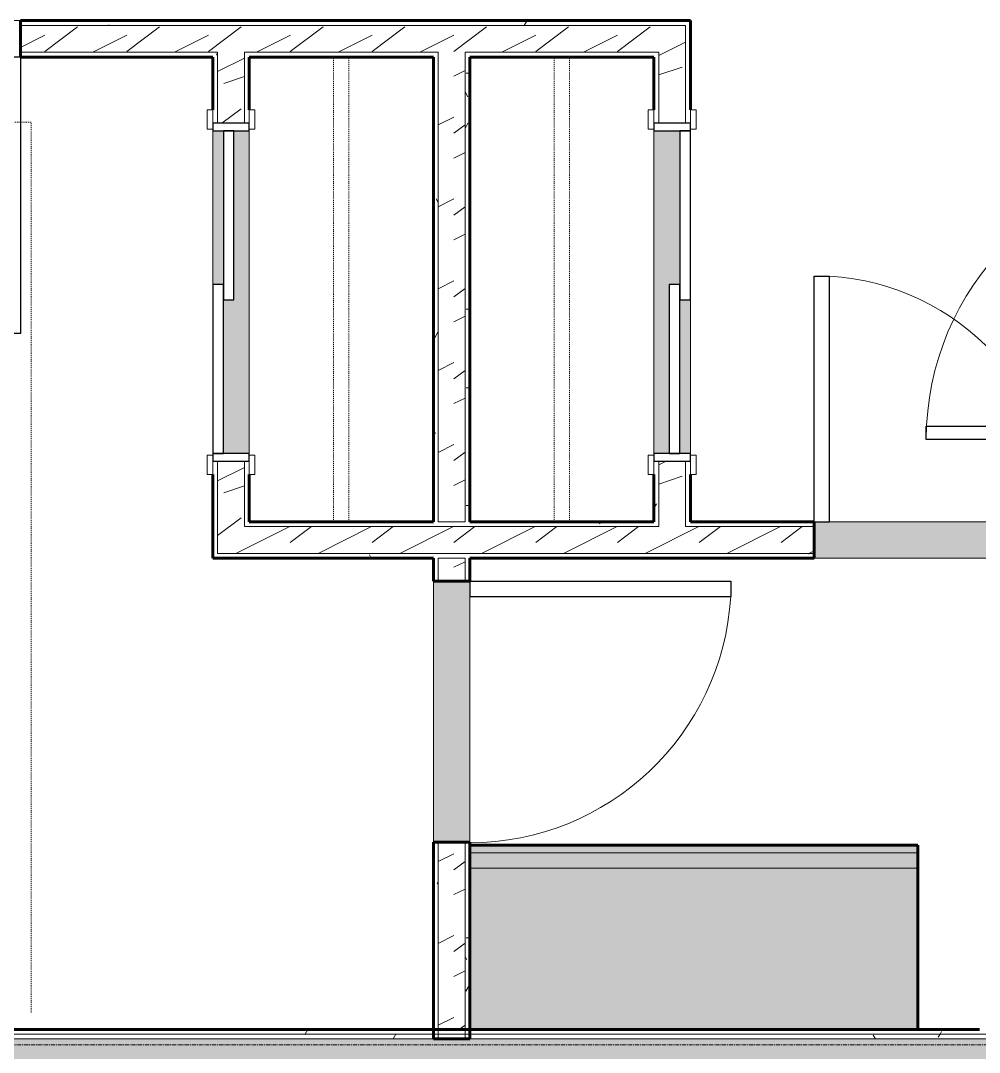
# Model space of a CAD drawing. Header units: inches. Extents: x -4061 to -1937, y 9836 to 11171.
# Drawn here: x -3673.8 to -3548.8, y 10838.2 to 10972.6 of the extents above; entities that cross this region are included whole.
import ezdxf

# ---------------------------------------------------------------- set-up
doc = ezdxf.new("R2010")
doc.units = ezdxf.units.IN
doc.header["$MEASUREMENT"] = 0
doc.linetypes.add('Dash', pattern=[0.25, 0.125, -0.125])
doc.linetypes.add('Grid Line 1_2_', pattern=[0.8749999999999999, 0.4999999999999999, -0.125, 0.125, -0.125])
for name, color, linetype, lineweight in [('0-1', 7, 'Continuous', 5), ('0-2', 250, 'Continuous', 9), ('A-DOOR-1', 250, 'Continuous', 9), ('A-DOOR-2', 50, 'Continuous', 30), ('A-DOOR-FRAM-1', 50, 'Continuous', 30), ('A-WALL', 113, 'Continuous', 18), ('A-WALL-1', 8, 'Continuous', 5), ('A-WALL-2', 10, 'Continuous', 60), ('A-WALL-3', 7, 'Continuous', 18), ('A-WALL-PATT-1', 250, 'Continuous', 9), ('A-WALL-PATT-2', 253, 'Continuous', 9), ('A-WALL-PATT-4', 111, 'Continuous', 9), ('I-FURN-1', 250, 'Continuous', 9), ('I-FURN-HDLN-1', 250, 'Dash', 9), ('I-WALL-2', 2, 'Continuous', 60), ('Q-CASE-1', 253, 'Continuous', 9), ('Q-CASE-2', 10, 'Continuous', 60), ('Q-CASE-3', 250, 'Continuous', 9), ('Q-CASE-HDLN-1', 250, 'Dash', 9), ('S-GRID-1', 1, 'Grid Line 1_2_', 9)]:
    doc.layers.add(name, color=color, linetype=linetype, lineweight=lineweight)
pattern_1 = [(0, (-88.066, -241.96), (20.48, 5.12), [0.845, -14.515, 0.845, -14.515, -81.92]), (0, (-88.066, -241.96), (20.48, 5.12), [-30.72, 0.845, -29.875, 0.845, -14.515, -35.84]), (0, (-88.066, -241.96), (20.48, 5.12), [-76.8, 0.845, -9.395, 0.845, -24.755]), (120, (-80.38600000000001, -239.4), (-14.67405006737632, 15.1762002695053), [0.8449999999999999, -14.515, 0.8449999999999999, -14.515, -81.91999999999999]), (120, (-80.38600000000001, -239.4), (-14.67405006737632, 15.1762002695053), [-30.72, 0.8449999999999999, -29.875, 0.8449999999999999, -14.515, -35.84]), (120, (-80.38600000000001, -239.4), (-14.67405006737632, 15.1762002695053), [-76.79999999999998, 0.8449999999999999, -9.394999999999998, 0.8449999999999999, -24.755]), (240, (-77.82600000000001, -229.16), (-5.805949932623669, -20.2962002695053), [0.845, -14.515, 0.845, -14.515, -81.92]), (240, (-77.82600000000001, -229.16), (-5.805949932623669, -20.2962002695053), [-30.72, 0.845, -29.875, 0.845, -14.515, -35.84]), (240, (-77.82600000000001, -229.16), (-5.805949932623669, -20.2962002695053), [-76.8, 0.845, -9.395, 0.845, -24.755])]
pattern_2 = [(216.87, (-83.801, -231.298), (31.98716190389133, 21.32545714244463), [5.331, -47.981]), (206.565, (-77.404, -234.497), (-10.66247606731217, -10.66200980650436), [11.921, -11.921]), (198.435, (-77.404, -239.828), (-21.3244936496746, -10.66258686177925), [6.743999999999999, -26.974])]

# ---------------------------------------------------------------- blocks, each defined once
blk = doc.blocks.new('Single-Flush - 32_ x 84_-1372863-ENLARGED RCP - 2ND FLOOR PLAN - WEST')
at = {"layer": 'A-DOOR-1'}
blk.add_arc((16.00000000000093, -2.37499999999944), 32.06659275674492, 179.9999999999998, 266.4241294797687, dxfattribs=at)
at = {"layer": 'A-DOOR-2'}
for p, q in [((14, -2.374999999999781), (14, -34.37916177666408)), ((16.00000000000093, -2.374999999999781), (14, -2.374999999999781)), ((16.00000000000093, -2.374999999999781), (16.00000000000093, -34.37916177666408)), ((16.00000000000093, -34.37916177666408), (14, -34.37916177666408))]:
    blk.add_line(p, q, dxfattribs=at)
blk = doc.blocks.new('Single-Flush - 36_ x 84_-1372824-ENLARGED RCP - 2ND FLOOR PLAN - WEST')
at = {"layer": 'A-DOOR-1'}
blk.add_arc((18.00000000000094, -2.374999999999582), 36.06659275674493, 179.9999999999998, 266.8211477580812, dxfattribs=at)
at = {"layer": 'A-DOOR-2'}
for p, q in [((16, -2.374999999999781), (16, -38.38609708243906)), ((18.00000000000094, -2.374999999999781), (16, -2.374999999999781)), ((18.00000000000094, -2.374999999999781), (18.00000000000094, -38.38609708243906)), ((18.00000000000094, -38.38609708243906), (16, -38.38609708243906))]:
    blk.add_line(p, q, dxfattribs=at)
blk = doc.blocks.new('Single-Flush - 34_ x 84_-1372834-ENLARGED RCP - 2ND FLOOR PLAN - WEST')
at = {"layer": 'A-DOOR-1'}
blk.add_arc((17.00000000000093, -2.374999999999438), 34.06659275674492, 179.9999999999998, 266.6343130016129, dxfattribs=at)
at = {"layer": 'A-DOOR-2'}
for p, q in [((14.99999999999999, -2.374999999999781), (14.99999999999999, -36.38283353955178)), ((17.00000000000093, -2.374999999999781), (14.99999999999999, -2.374999999999781)), ((17.00000000000093, -2.374999999999781), (17.00000000000093, -36.38283353955178)), ((17.00000000000093, -36.38283353955178), (14.99999999999999, -36.38283353955178))]:
    blk.add_line(p, q, dxfattribs=at)
blk = doc.blocks.new('Door-Passage-Single-Flush - 36_ x 80_-1699788-ENLARGED RCP - 2ND FLOOR PLAN - WEST')
at = {"layer": 'A-DOOR-1'}
blk.add_arc((17.9999999999999, -1.624999999999838), 36.00000000000004, 180.0000000000004, 270, dxfattribs=at)
at = {"layer": 'A-DOOR-2'}
for p, q in [((16.2499999999999, -1.624999999999838), (17.9999999999999, -1.624999999999843)), ((16.24999999999984, -37.62499999999984), (16.2499999999999, -1.624999999999838)), ((17.9999999999999, -1.624999999999843), (17.99999999999984, -37.62499999999984)), ((17.99999999999984, -37.62499999999984), (16.24999999999984, -37.62499999999984))]:
    blk.add_line(p, q, dxfattribs=at)
at = {"layer": 'A-DOOR-FRAM-1'}
for p, q in [((-20.0000000000001, 4.125000000000134), (-18.00000000000011, 4.125000000000134)), ((-20.0000000000001, -1.624999999999865), (-20.0000000000001, 4.125000000000134)), ((-18.00000000000011, 4.125000000000134), (-18.00000000000011, 2.187500000000084)), ((17.99999999999989, 4.125000000000134), (19.99999999999988, 4.125000000000134)), ((17.99999999999989, 2.187500000000084), (17.99999999999989, 4.125000000000134)), ((19.99999999999988, 4.125000000000134), (19.99999999999988, -1.624999999999865)), ((-18.00000000000011, 2.187500000000084), (-17.37500000000003, 2.187500000000084)), ((-17.37500000000003, 2.187500000000084), (-17.37500000000003, 0.3125000000000741)), ((17.37499999999983, 2.187500000000084), (17.99999999999989, 2.187500000000084)), ((17.37499999999983, 0.3125000000000741), (17.37499999999983, 2.187500000000084)), ((-18.00000000000011, 0.3125000000000741), (-18.00000000000011, -1.624999999999865)), ((-17.37500000000003, 0.3125000000000741), (-18.00000000000011, 0.3125000000000741)), ((17.99999999999989, 0.3125000000000741), (17.37499999999983, 0.3125000000000741)), ((17.99999999999989, -1.624999999999865), (17.99999999999989, 0.3125000000000741)), ((-18.00000000000011, -1.624999999999865), (-20.0000000000001, -1.624999999999865)), ((19.99999999999988, -1.624999999999865), (17.99999999999989, -1.624999999999865))]:
    blk.add_line(p, q, dxfattribs=at)
blk = doc.blocks.new('OD_CW_Closet - OD_CW_Closet-1901942-ENLARGED RCP - 2ND FLOOR PLAN - WEST')
at = {"layer": 'Q-CASE-HDLN-1'}
for p, q in [((0.7377049180327883, -11.0000000000006), (61.26270491824275, -11.0000000000006)), ((0.7377049180327883, -13.0000000000006), (61.26270491824275, -13.0000000000006)), ((51.63770491618628, -24.00000000000042), (9.637704916186285, -24.00000000000042))]:
    blk.add_line(p, q, dxfattribs=at)
blk = doc.blocks.new('Bed-Standard - King 78_ x 80_-1242963-ENLARGED RCP - 2ND FLOOR PLAN - WEST')
at = {"layer": 'I-FURN-1'}
for p, q in [((49.68852459016404, 38.20491803278722), (-28.31147540983594, 38.20491803278722)), ((-28.31147540983594, 38.20491803278722), (-28.31147540983594, -41.79508196721271)), ((49.68852459016404, -41.79508196721271), (49.68852459016404, 38.20491803278722)), ((-25.31147540983479, 36.20491803278763), (-25.31147540983479, 24.20491803278797)), ((-25.31147540983479, 36.20491803278763), (46.6885245901642, 36.20491803278763)), ((46.6885245901642, 36.20491803278763), (46.6885245901642, 24.20491803278797)), ((49.68852459016473, 24.20491803278797), (-28.31147540983507, 17.62529919027933)), ((-25.31147540983479, 24.20491803278797), (46.6885245901642, 24.20491803278797)), ((-28.31147540983594, -41.79508196721271), (49.68852459016404, -41.79508196721271))]:
    blk.add_line(p, q, dxfattribs=at)
at = {"layer": 'I-FURN-HDLN-1'}
for p, q in [((-64.31147540983584, 38.2049180327874), (-64.31147540983584, -77.79508196721247)), ((73.68852459016391, -77.79508196721248), (73.68852459016391, 38.20491803278709)), ((-64.31147540983584, -77.79508196721248), (73.68852459016391, -77.79508196721248))]:
    blk.add_line(p, q, dxfattribs=at)
blk = doc.blocks.new('FOLDING_SLIDING CLOSET - 42_ x 80_-1372832-ENLARGED RCP - 2ND FLOOR PLAN - WEST')
at = {"layer": 'A-DOOR-1'}
for p, q in [((-21.25000000000012, 3.000000000000026), (-23.75000000000012, 3.000000000000026)), ((-23.75000000000012, 3.000000000000026), (-23.75000000000012, 2.250000000000026)), ((-21.25000000000012, 2.250000000000026), (-21.25000000000012, 3.000000000000026)), ((23.74999999999987, 3.000000000000026), (21.24999999999988, 3.000000000000026)), ((21.24999999999988, 3.000000000000026), (21.24999999999988, 2.250000000000026)), ((23.74999999999987, 2.250000000000026), (23.74999999999987, 3.000000000000026)), ((-23.75000000000012, 2.250000000000026), (-21.25000000000012, 2.250000000000026)), ((21.24999999999988, 2.250000000000026), (23.74999999999987, 2.250000000000026)), ((-21.25000000000009, -2.500000000038504), (-23.75000000000009, -2.500000000038504)), ((-23.75000000000009, -2.500000000038504), (-23.75000000000009, -3.250000000038224)), ((-21.25000000000009, -3.250000000038224), (-21.25000000000009, -2.500000000038504)), ((23.74999999999989, -2.500000000038504), (21.2499999999999, -2.500000000038504)), ((21.2499999999999, -2.500000000038504), (21.2499999999999, -3.250000000038224)), ((23.74999999999989, -3.250000000038224), (23.74999999999989, -2.500000000038504)), ((-23.75000000000009, -3.250000000038224), (-21.25000000000009, -3.250000000038224)), ((21.2499999999999, -3.250000000038224), (23.74999999999989, -3.250000000038224))]:
    blk.add_line(p, q, dxfattribs=at)
at = {"layer": 'A-DOOR-2'}
for p, q in [((0.9999999999999057, 2.250000000000026), (-21.00000000000011, 2.250000000000026)), ((-21.00000000000011, 2.250000000000026), (-21.00000000000011, 0.8750000000000295)), ((0.9999999999999057, 0.8750000000000295), (0.9999999999999057, 2.250000000000026)), ((-21.00000000000011, 0.8750000000000295), (0.9999999999999057, 0.8750000000000295)), ((20.99999999999988, 0.8750000000000295), (-1.000000000000095, 0.8750000000000295)), ((-1.000000000000095, 0.8750000000000295), (-1.000000000000095, -0.5000000000000034)), ((20.99999999999988, -0.5000000000000034), (20.99999999999988, 0.8750000000000295)), ((-1.000000000000095, -0.5000000000000034), (20.99999999999988, -0.5000000000000034))]:
    blk.add_line(p, q, dxfattribs=at)
at = {"layer": 'A-DOOR-FRAM-1'}
for p, q in [((-21.0000000000001, 2.250000000000026), (-22.0000000000001, 2.250000000000026)), ((-22.0000000000001, 2.250000000000026), (-22.0000000000001, -2.500000000038503)), ((-21.0000000000001, -2.500000000038503), (-21.0000000000001, 2.250000000000026)), ((20.99999999999988, 2.249999999999949), (20.99999999999988, -2.500000000000038)), ((21.9999999999999, 2.249999999999949), (20.99999999999988, 2.249999999999949)), ((21.9999999999999, -2.500000000000038), (21.9999999999999, 2.249999999999949)), ((-22.0000000000001, -2.500000000038503), (-21.0000000000001, -2.500000000038503)), ((20.99999999999988, -2.500000000000038), (21.9999999999999, -2.500000000000038))]:
    blk.add_line(p, q, dxfattribs=at)
blk = doc.blocks.new('OD_CW_Closet - OD_CW_Closet-1902250-ENLARGED RCP - 2ND FLOOR PLAN - WEST')
at = {"layer": 'Q-CASE-HDLN-1'}
for p, q in [((51.63770491618728, 23.99999999999991), (9.637704916187, 23.99999999999991)), ((0.7377049180327883, 13.00000000000009), (61.26270491824275, 13.00000000000009)), ((0.7377049180327883, 11.00000000000009), (61.26270491824275, 11.00000000000009))]:
    blk.add_line(p, q, dxfattribs=at)
blk = doc.blocks.new('OD_CW_Base Cabinet - OD_CW_Base Cabinet-1913600-ENLARGED RCP - 2ND FLOOR PLAN - WEST')
at = {"layer": 'Q-CASE-1'}
for points in [[(0.7377049180220182, -1.161026830232004e-11), (0.7377049180227003, -1.000000000011383), (59.13770491871991, -0.999999999973866), (59.13770491871923, 2.590638814581324e-11), (5.693334152596491, -8.199663170671563e-12)], [(0.7377049180227003, -1.000000000011383), (0.737704918023894, -3.000000000009904), (59.13770491872111, -2.999999999972388), (59.13770491871991, -0.999999999973866), (5.693334152597173, -1.000000000007972)], [(59.13770491872111, -2.999999999972715), (0.737704918023894, -3.000000000010231), (0.7377049180371954, -24.00000000004911), (59.13770491873441, -24.00000000001159), (59.1377049187223, -4.980928871261198)]]:
    blk.add_hatch(color=256, dxfattribs=at).paths.add_polyline_path(points, flags=0)
at = {"layer": 'Q-CASE-2'}
for p, q in [((0.7377049180327883, -24.00000000000016), (0.7377049180327883, -1.225686219186169e-13)), ((0.7377049180327883, -1.212363542890667e-13), (59.13770491871637, -1.212363542890667e-13)), ((59.13770491871637, -1.212363542890667e-13), (59.13770491871637, -24.00000000000016)), ((59.13770491871637, -24.00000000000016), (0.7377049180327829, -24.00000000000016))]:
    blk.add_line(p, q, dxfattribs=at)
at = {"layer": 'Q-CASE-3'}
for p, q in [((0.7377049180333145, -1.56172163733484e-13), (0.7377049180333131, -1.000000000000157)), ((59.13770491871635, -2.386573410681715e-13), (0.7377049180333158, -1.56172163733484e-13)), ((59.13770491871635, -1.000000000000239), (0.7377049180333158, -1.000000000000157)), ((0.7377049180327816, -1.000000000000157), (0.7377049180327788, -2.999999999998606)), ((59.13770491871635, -1.000000000000239), (0.7377049180327829, -1.000000000000157)), ((59.13770491871635, -1.000000000000239), (59.13770491871635, -2.386979502944166e-13)), ((59.13770491871635, -2.999999999998689), (59.13770491871635, -1.000000000000239)), ((0.7377049180327786, -2.999999999998592), (0.7377049180327488, -24.00000000000016)), ((59.13770491871635, -2.999999999998675), (0.7377049180327829, -2.999999999998592)), ((59.13770491871632, -24.00000000000024), (59.13770491871635, -2.999999999998675)), ((59.13770491871632, -24.00000000000024), (0.737704918032751, -24.00000000000016))]:
    blk.add_line(p, q, dxfattribs=at)
blk = doc.blocks.new('CTR - 1st Phase - Unit Layouts_rvt-1-ENLARGED RCP - 2ND FLOOR PLAN - WEST')
at = {"layer": 'A-WALL-1'}
h = blk.add_hatch(color=256, dxfattribs=at)
h.paths.add_polyline_path([(-3644.623736632655, 10916.21439609725), (-3643.998736632656, 10916.21439609725), (-3643.99873663263, 10958.21439609725), (-3645.99873663263, 10958.21439609725), (-3645.99873663263, 10936.21439609725), (-3647.37373663264, 10936.21439609725), (-3647.37373663264, 10916.21439609725), (-3644.702850556704, 10916.21439609725)], flags=0)
h.paths.add_polyline_path([(-3648.74873663265, 10938.21439609725), (-3647.37373663264, 10938.21439609725), (-3647.37373663264, 10958.21439609725), (-3648.74873663265, 10958.21439609725)], flags=0)
h = blk.add_hatch(color=256, dxfattribs=at)
h.paths.add_polyline_path([(-3589.248736644903, 10916.21439609727), (-3589.248736644903, 10938.21439609727), (-3587.873736644893, 10938.21439609727), (-3587.873736644893, 10958.21439609727), (-3591.24873664492, 10958.21439609727), (-3591.248736644914, 10916.21439609727), (-3590.62373664489, 10916.21439609727)], flags=0)
h.paths.add_polyline_path([(-3586.498736644893, 10916.21439609727), (-3586.498736644892, 10936.21439609727), (-3587.873736644893, 10936.21439609727), (-3587.873736644893, 10916.21439609727), (-3586.680698670214, 10916.21439609727)], flags=0)
for points in [[(-3541.632665251503, 10902.56439609717), (-3538.373736679997, 10902.56439609717), (-3538.373736679997, 10907.31439609718), (-3570.373736679997, 10907.31439609718), (-3570.373736679997, 10902.56439609717), (-3567.382665257687, 10902.56439609717)], [(-3619.373736638732, 10865.5643960979), (-3615.248736638732, 10865.5643960979), (-3615.248736638732, 10899.5643960979), (-3619.998736638745, 10899.5643960979), (-3619.998736638745, 10865.5643960979)]]:
    blk.add_hatch(color=256, dxfattribs=at).paths.add_polyline_path(points, flags=0)
at = {"layer": 'A-WALL-PATT-1'}
h = blk.add_hatch(dxfattribs=at)
h.set_pattern_fill('FP_1', color=256, style=0, pattern_type=2)
h.set_pattern_definition(pattern_1)
h.paths.add_polyline_path([(-3840.768068491327, 10971.96439609721), (-3709.798736639028, 10971.96439609721), (-3709.798736639028, 10972.58939609723), (-3852.473736679615, 10972.58939609721), (-3852.473736679615, 10971.96439609721), (-3850.473736674409, 10971.96439609721)], flags=0)
h.paths.add_polyline_path([(-3629.675697048569, 10971.96439609727), (-3587.123736644913, 10971.96439609727), (-3587.123736644913, 10972.58939609727), (-3673.79873663903, 10972.58939609723), (-3673.79873663903, 10971.96439609727), (-3644.623736632625, 10971.96439609727)], flags=0)
h = blk.add_hatch(dxfattribs=at)
h.set_pattern_fill('FP_1', color=256, style=0, pattern_type=2)
h.set_pattern_definition(pattern_1)
h.paths.add_polyline_path([(-3819.573736679846, 10967.83939609714), (-3709.798736639028, 10967.83939609721), (-3709.798736639028, 10968.46439609714), (-3852.473736679615, 10968.46439609714), (-3852.473736679615, 10967.83939609714), (-3824.323736679847, 10967.83939609714)], flags=0)
h.paths.add_polyline_path([(-3673.79873663903, 10967.83939609721), (-3648.123736632625, 10967.83939609726), (-3648.123736632625, 10968.46439609724), (-3673.79873663903, 10968.46439609721)], flags=0)
h.paths.add_polyline_path([(-3627.623663680472, 10967.83939609726), (-3619.37373663877, 10967.83939609726), (-3619.37373663877, 10968.46439609724), (-3644.623736632625, 10968.46439609724), (-3644.623736632625, 10967.83939609726), (-3643.998736632639, 10967.83939609726)], flags=0)
h.paths.add_polyline_path([(-3595.504184559199, 10967.83939609726), (-3591.24873664492, 10967.83939609726), (-3591.24873664492, 10968.46439609724), (-3615.873736638748, 10968.46439609724), (-3615.873736638748, 10967.83939609726), (-3615.248736638747, 10967.83939609726)], flags=0)
h = blk.add_hatch(dxfattribs=at)
h.set_pattern_fill('FP_1', color=256, style=0, pattern_type=2)
h.set_pattern_definition(pattern_1)
h.paths.add_polyline_path([(-3590.62373664489, 10907.31439609715), (-3590.62373664489, 10915.21439609727), (-3591.248736644914, 10915.21439609727), (-3591.248736644914, 10907.31439609715)], flags=0)
h.paths.add_polyline_path([(-3590.623736644919, 10959.21439609728), (-3590.623736644919, 10968.46439609724), (-3591.24873664492, 10968.46439609724), (-3591.24873664492, 10959.21439609728)], flags=0)
h = blk.add_hatch(dxfattribs=at)
h.set_pattern_fill('FP_1', color=256, style=0, pattern_type=2)
h.set_pattern_definition(pattern_1)
h.paths.add_polyline_path([(-3619.998736638733, 10841.18939611066), (-3619.373736638732, 10841.18939611066), (-3619.373736638732, 10865.5643960979), (-3619.998736638745, 10865.5643960979), (-3619.998736638733, 10843.37689610154)], flags=0)
h.paths.add_polyline_path([(-3619.373736638747, 10899.5643960979), (-3619.373736638747, 10902.56439609715), (-3619.998736638745, 10902.56439609715), (-3619.998736638745, 10899.5643960979)], flags=0)
h.paths.add_polyline_path([(-3619.99873663877, 10907.31439609715), (-3619.373736638771, 10907.31439609715), (-3619.37373663877, 10967.83939609726), (-3619.998736638747, 10967.83939609726), (-3619.998736638747, 10923.54348884666)], flags=0)
h = blk.add_hatch(dxfattribs=at)
h.set_pattern_fill('FP_1', color=256, style=0, pattern_type=2)
h.set_pattern_definition(pattern_1)
h.paths.add_polyline_path([(-3615.873736638723, 10841.18939611066), (-3615.248736638732, 10841.18939611066), (-3615.248736638732, 10865.5643960979), (-3615.873736638723, 10865.5643960979), (-3615.873736638723, 10843.37689610154)], flags=0)
h.paths.add_polyline_path([(-3615.248736638732, 10899.5643960979), (-3615.248736638732, 10902.56439609715), (-3615.873736638746, 10902.55569136176), (-3615.873736638746, 10899.5643960979)], flags=0)
h.paths.add_polyline_path([(-3615.248736638748, 10907.31439609715), (-3615.248736638747, 10967.83939609726), (-3615.873736638748, 10967.83939609726), (-3615.873736638748, 10907.31439609715)], flags=0)
h = blk.add_hatch(dxfattribs=at)
h.set_pattern_fill('FP_1', color=256, style=0, pattern_type=2)
h.set_pattern_definition(pattern_1)
h.paths.add_polyline_path([(-3615.248736638748, 10906.68939609716), (-3590.62373664489, 10906.68939609716), (-3590.62373664489, 10907.31439609715), (-3643.998736632656, 10907.31439609715), (-3643.998736632656, 10906.68939609716), (-3615.873736638748, 10906.68939609716)], flags=0)
h.paths.add_polyline_path([(-3586.498736644893, 10906.68939609716), (-3570.373736679997, 10906.68939609716), (-3570.373736679997, 10907.31439609718), (-3587.123736644874, 10907.31439609716), (-3587.123736644873, 10906.68939609716)], flags=0)
h.paths.add_polyline_path([(-3495.368728776722, 10906.68939609719), (-3483.973736679709, 10906.71287468474), (-3483.973736679709, 10907.3143960972), (-3516.623736679986, 10907.3143960972), (-3516.623736679986, 10906.68939609719), (-3500.173736679873, 10906.68939609719)], flags=0)
h.paths.add_polyline_path([(-3534.188213576167, 10906.68939609719), (-3520.123736679986, 10906.68939609719), (-3520.123736679986, 10907.3143960972), (-3538.373736679997, 10907.31439609718), (-3538.373736679997, 10906.6893960972)], flags=0)
h = blk.add_hatch(dxfattribs=at)
h.set_pattern_fill('FP_1', color=256, style=0, pattern_type=2)
h.set_pattern_definition(pattern_1)
h.paths.add_polyline_path([(-3644.623736632655, 10902.56439609715), (-3570.373736679997, 10902.56439609717), (-3570.373736679997, 10903.18939609714), (-3648.123736632656, 10903.18939609714), (-3648.123736632656, 10902.56439609715), (-3648.091252225173, 10902.56439609715)], flags=0)
h.paths.add_polyline_path([(-3538.373736679997, 10902.56439609717), (-3483.973736679709, 10902.57843473153), (-3483.973736679709, 10903.18939609718), (-3538.373736679997, 10903.18939609718)], flags=0)
at = {"layer": 'A-WALL-PATT-2'}
h = blk.add_hatch(dxfattribs=at)
h.set_pattern_fill('FP_2', color=256, style=0, pattern_type=2)
h.set_pattern_definition(pattern_2)
h.paths.add_polyline_path([(-3718.136126525263, 10968.46439609714), (-3709.798736639028, 10968.46439609714), (-3709.798736639028, 10971.96439609714), (-3852.473736679615, 10971.96439609714), (-3852.473736679615, 10968.46439609714), (-3779.452097508295, 10968.46439609714)], flags=0)
h.paths.add_polyline_path([(-3673.79873663903, 10968.46439609721), (-3590.623736644919, 10968.48067213894), (-3590.623736644919, 10971.96439609727), (-3673.79873663903, 10971.96439609721)], flags=0)
h = blk.add_hatch(dxfattribs=at)
h.set_pattern_fill('FP_2', color=256, style=0, pattern_type=2)
h.set_pattern_definition(pattern_2)
h.paths.add_polyline_path([(-3590.62373664489, 10906.68939609716), (-3587.123736644873, 10906.68939609716), (-3587.123736644889, 10915.21439609727), (-3590.62373664489, 10915.21439609727), (-3590.62373664489, 10907.31439609715)], flags=0)
h.paths.add_polyline_path([(-3587.123736644913, 10959.21439609728), (-3587.123736644913, 10971.96439609727), (-3590.623736644919, 10971.96439609727), (-3590.623736644919, 10959.21439609728)], flags=0)
h = blk.add_hatch(dxfattribs=at)
h.set_pattern_fill('FP_2', color=256, style=0, pattern_type=2)
h.set_pattern_definition(pattern_2)
h.paths.add_polyline_path([(-3648.123736632656, 10903.18939609714), (-3644.623736632655, 10903.20298305366), (-3644.623736632655, 10915.21439609725), (-3648.123736632656, 10915.21439609725), (-3648.123736632656, 10903.2790700102)], flags=0)
h.paths.add_polyline_path([(-3648.123736632626, 10959.21439609725), (-3644.623736632625, 10959.21439609725), (-3644.623736632625, 10968.46439609724), (-3648.123736632625, 10968.46439609724), (-3648.123736632625, 10967.83939609726)], flags=0)
h = blk.add_hatch(dxfattribs=at)
h.set_pattern_fill('FP_2', color=256, style=0, pattern_type=2)
h.set_pattern_definition(pattern_2)
h.paths.add_polyline_path([(-3619.373736638732, 10841.18939611066), (-3615.873736638723, 10841.18939611066), (-3615.873736638723, 10865.5643960979), (-3619.373736638732, 10865.5643960979), (-3619.373736638732, 10843.37689610154)], flags=0)
h.paths.add_polyline_path([(-3619.373736638747, 10899.5643960979), (-3615.873736638746, 10899.5643960979), (-3615.873736638749, 10902.56439609715), (-3619.373736638747, 10902.56439609715), (-3619.373736638747, 10902.50694484361)], flags=0)
h.paths.add_polyline_path([(-3615.873736638748, 10907.31439609715), (-3615.873736638748, 10968.46439609724), (-3619.37373663877, 10968.46439609724), (-3619.373736638771, 10907.31439609715)], flags=0)
h = blk.add_hatch(dxfattribs=at)
h.set_pattern_fill('FP_2', color=256, style=0, pattern_type=2)
h.set_pattern_definition(pattern_2)
h.paths.add_polyline_path([(-3570.373736679997, 10903.18939609714), (-3570.373736679997, 10906.68939609716), (-3644.623736632655, 10906.67353315297), (-3644.623736632655, 10903.18939609714), (-3595.462704347788, 10903.18939609714)], flags=0)
h.paths.add_polyline_path([(-3500.173736679873, 10903.18939609718), (-3482.723736679708, 10903.18939609718), (-3482.723736679708, 10906.68939609719), (-3538.373736679997, 10906.6893960972), (-3538.373736679997, 10903.18939609718), (-3512.414447071507, 10903.18939609718)], flags=0)
at = {"layer": 'A-WALL-2'}
for p, q in [((-3673.798736639023, 10967.83939609721), (-3673.798736639026, 10972.58939609721)), ((-3673.798736639026, 10972.58939609721), (-3591.248736644916, 10972.58939609726)), ((-3591.248736644916, 10972.58939609726), (-3587.123736644916, 10972.58939609726)), ((-3587.123736644916, 10972.58939609726), (-3586.498736644916, 10972.58939609726)), ((-3586.498736644916, 10972.58939609726), (-3586.49873664491, 10960.96439609726)), ((-3648.748736632621, 10967.83939609723), (-3673.798736639023, 10967.83939609721)), ((-3648.748736632624, 10960.96439609724), (-3648.748736632621, 10967.83939609723)), ((-3619.998736638765, 10967.83939609724), (-3643.998736632621, 10967.83939609723)), ((-3643.998736632621, 10967.83939609723), (-3643.998736632625, 10960.96439609724)), ((-3619.998736638743, 10907.31439609714), (-3619.998736638765, 10967.83939609724)), ((-3591.248736644913, 10967.83939609725), (-3615.248736638766, 10967.83939609724)), ((-3615.248736638766, 10967.83939609724), (-3615.248736638743, 10907.31439609714)), ((-3591.24873664491, 10960.96439609726), (-3591.248736644913, 10967.83939609726)), ((-3648.748736632651, 10902.56439609712), (-3648.748736632647, 10913.46439609724)), ((-3643.998736632647, 10913.46439609724), (-3643.99873663265, 10907.31439609712)), ((-3591.248736644885, 10907.31439609715), (-3591.248736644887, 10913.46439609726)), ((-3586.498736644887, 10913.46439609726), (-3586.498736644885, 10907.31439609715)), ((-3643.99873663265, 10907.31439609712), (-3619.998736638743, 10907.31439609714)), ((-3615.248736638743, 10907.31439609714), (-3591.248736644885, 10907.31439609715)), ((-3586.498736644885, 10907.31439609715), (-3570.373736679994, 10907.31439609716)), ((-3570.373736679994, 10907.31439609716), (-3570.373736679992, 10902.56439609716)), ((-3648.123736632652, 10902.56439609712), (-3648.748736632651, 10902.56439609712)), ((-3643.998736632652, 10902.56439609712), (-3648.123736632652, 10902.56439609712)), ((-3619.998736638742, 10902.56439609713), (-3643.998736632652, 10902.56439609712)), ((-3619.99873663874, 10899.56439609789), (-3619.998736638742, 10902.56439609713)), ((-3570.373736679992, 10902.56439609716), (-3615.248736638742, 10902.56439609714)), ((-3615.248736638742, 10902.56439609714), (-3615.24873663874, 10899.56439609789)), ((-3615.24873663874, 10899.56439609789), (-3619.99873663874, 10899.56439609789)), ((-3619.998736638719, 10839.9393960972), (-3619.998736638728, 10865.56439609789)), ((-3619.998736638728, 10865.56439609789), (-3615.248736638728, 10865.56439609789)), ((-3615.248736638728, 10865.56439609789), (-3615.248736638728, 10865.18939611068)), ((-3615.248736638719, 10841.18939611068), (-3615.248736638719, 10839.9393960972)), ((-3615.248736638719, 10839.9393960972), (-3619.998736638719, 10839.9393960972))]:
    blk.add_line(p, q, dxfattribs=at)
at = {"layer": 'A-WALL-3'}
for p, q in [((-3673.798736639026, 10972.58939609721), (-3709.798736639026, 10972.58939609719)), ((-3673.798736639025, 10971.96439609721), (-3591.248736644915, 10971.96439609725)), ((-3590.623736644915, 10971.96439609725), (-3591.248736644915, 10971.96439609725)), ((-3587.123736644915, 10971.96439609726), (-3590.623736644915, 10971.96439609725)), ((-3587.123736644909, 10959.21439609726), (-3587.123736644916, 10971.96439609726)), ((-3673.798736639023, 10968.46439609721), (-3648.12373663262, 10968.46439609723)), ((-3648.123736632621, 10967.83939609723), (-3648.12373663262, 10968.46439609723)), ((-3644.62373663262, 10968.46439609723), (-3619.373736638766, 10968.46439609724)), ((-3644.623736632621, 10967.83939609723), (-3644.623736632621, 10968.46439609723)), ((-3619.373736638766, 10967.83939609724), (-3619.373736638766, 10968.46439609724)), ((-3615.873736638766, 10968.46439609724), (-3591.248736644914, 10968.46439609726)), ((-3615.873736638766, 10968.46439609724), (-3615.873736638765, 10967.83939609724)), ((-3590.623736644914, 10968.46439609726), (-3591.248736644914, 10968.46439609726)), ((-3590.623736644909, 10959.21439609726), (-3590.623736644914, 10968.46439609726)), ((-3709.798736639023, 10967.83939609719), (-3673.798736639023, 10967.83939609721)), ((-3648.123736632625, 10959.21439609724), (-3648.12373663262, 10967.83939609722)), ((-3644.623736632625, 10959.21439609724), (-3644.623736632621, 10967.83939609723)), ((-3619.373736638766, 10967.83939609724), (-3619.373736638743, 10907.31439609714)), ((-3615.873736638765, 10967.83939609724), (-3615.873736638744, 10907.31439609714)), ((-3648.748736632625, 10958.21439609724), (-3648.748736632635, 10938.21439609724)), ((-3643.998736632645, 10916.21439609724), (-3643.998736632626, 10958.21439609724)), ((-3591.248736644908, 10958.21439609726), (-3591.248736644889, 10916.21439609726)), ((-3586.498736644889, 10916.21439609726), (-3586.498736644898, 10936.21439609726)), ((-3648.123736632652, 10903.18939609712), (-3648.123736632645, 10915.21439609724)), ((-3644.62373663265, 10906.68939609712), (-3644.623736632646, 10915.21439609724)), ((-3590.623736644885, 10907.31439609715), (-3590.623736644888, 10915.21439609726)), ((-3587.123736644885, 10907.31439609715), (-3587.123736644889, 10915.21439609726)), ((-3644.62373663265, 10906.68939609712), (-3643.99873663265, 10906.68939609712)), ((-3590.623736644885, 10906.68939609715), (-3643.99873663265, 10906.68939609712)), ((-3619.373736638743, 10907.31439609714), (-3615.873736638744, 10907.31439609714)), ((-3615.873736638744, 10907.31439609714), (-3619.373736638743, 10907.31439609714)), ((-3590.623736644884, 10907.31439609715), (-3590.623736644884, 10906.68939609715)), ((-3587.123736644885, 10907.31439609715), (-3587.123736644885, 10906.68939609715)), ((-3570.373736679994, 10906.68939609716), (-3587.123736644885, 10906.68939609715)), ((-3538.373736679995, 10907.31439609717), (-3570.373736679995, 10907.31439609716)), ((-3648.123736632652, 10903.18939609712), (-3644.623736632651, 10903.18939609712)), ((-3644.623736632651, 10903.18939609712), (-3643.998736632652, 10903.18939609712)), ((-3570.373736679993, 10903.18939609716), (-3643.998736632652, 10903.18939609712)), ((-3615.873736638741, 10902.56439609714), (-3619.373736638742, 10902.56439609713)), ((-3619.373736638742, 10902.56439609714), (-3619.37373663874, 10899.56439609789)), ((-3619.373736638742, 10902.56439609714), (-3615.873736638741, 10902.56439609714)), ((-3615.873736638741, 10902.56439609714), (-3615.87373663874, 10899.56439609789)), ((-3570.373736679993, 10902.56439609716), (-3538.373736679992, 10902.56439609717)), ((-3619.99873663874, 10899.56439609789), (-3619.998736638728, 10865.56439609789)), ((-3615.248736638728, 10865.56439609789), (-3615.24873663874, 10899.56439609789)), ((-3619.373736638728, 10865.56439609789), (-3619.373736638719, 10839.9393960972)), ((-3615.873736638728, 10865.56439609789), (-3615.873736638719, 10839.9393960972))]:
    blk.add_line(p, q, dxfattribs=at)
at = {"layer": '0-2'}
for name, p in [('Single-Flush - 36_ x 84_-1372824-ENLARGED RCP - 2ND FLOOR PLAN - WEST', (-3691.798736639024, 10970.2143960972)), ('OD_CW_Base Cabinet - OD_CW_Base Cabinet-1913600-ENLARGED RCP - 2ND FLOOR PLAN - WEST', (-3615.986441556602, 10865.18939611068))]:
    blk.add_blockref(name, p, dxfattribs=at)
for name, p, rotation in [('OD_CW_Closet - OD_CW_Closet-1902250-ENLARGED RCP - 2ND FLOOR PLAN - WEST', (-3619.998736632673, 10906.57669118108), 90.00000000003098), ('OD_CW_Closet - OD_CW_Closet-1901942-ENLARGED RCP - 2ND FLOOR PLAN - WEST', (-3615.24873664486, 10906.57669118108), 89.99999999996905), ('FOLDING_SLIDING CLOSET - 42_ x 80_-1372832-ENLARGED RCP - 2ND FLOOR PLAN - WEST', (-3646.498736632635, 10937.21439609724), 89.99999999997272), ('FOLDING_SLIDING CLOSET - 42_ x 80_-1372832-ENLARGED RCP - 2ND FLOOR PLAN - WEST', (-3588.748736644898, 10937.21439609726), 270.0000000000273), ('Bed-Standard - King 78_ x 80_-1242963-ENLARGED RCP - 2ND FLOOR PLAN - WEST', (-3736.745144199114, 10881.58181413432), 180), ('Door-Passage-Single-Flush - 36_ x 80_-1699788-ENLARGED RCP - 2ND FLOOR PLAN - WEST', (-3518.123736679996, 10936.02689610387), 270.000000000028), ('Single-Flush - 32_ x 84_-1372863-ENLARGED RCP - 2ND FLOOR PLAN - WEST', (-3554.373736679994, 10904.93939609716), 180), ('Single-Flush - 34_ x 84_-1372834-ENLARGED RCP - 2ND FLOOR PLAN - WEST', (-3617.623736638734, 10882.56439609789), 90.0000000000212)]:
    blk.add_blockref(name, p, dxfattribs=dict(at, rotation=rotation))
blk = doc.blocks.new('CTR - 1st Phase - Shell_rvt-1-ENLARGED RCP - 2ND FLOOR PLAN - WEST')
at = {"layer": 'S-GRID-1'}
blk.add_line((-1936.831896887499, 10839.18939611053), (-4027.878090368345, 10839.18939611053), dxfattribs=at)

msp = doc.modelspace()

# ---------------------------------------------------------------- hatches: boundary and pattern name
at = {"layer": 'A-WALL-PATT-4'}
h = msp.add_hatch(dxfattribs=at)
h.set_pattern_fill('FP_1', color=256, style=0, pattern_type=2)
h.set_pattern_definition(pattern_1)
h.paths.add_polyline_path([(-3556.848736637893, 10840.56439611052), (-3483.973736679709, 10840.56439611052), (-3483.973736679709, 10841.18939611053), (-3852.473736679704, 10841.18939611053), (-3852.473736679704, 10840.56439611052), (-3564.309106857064, 10840.56439611052)], flags=0)
h = msp.add_hatch(dxfattribs=at)
h.set_pattern_fill('FP_1', color=256, style=0, pattern_type=2)
h.set_pattern_definition(pattern_1)
h.paths.add_polyline_path([(-3500.173736679874, 10839.93939611053), (-3483.348736679709, 10839.93939611053), (-3483.348736679709, 10840.56439611052), (-3852.473736679704, 10840.56439611052), (-3852.473736679704, 10839.93939611053), (-3503.530228084652, 10839.93939611053)], flags=0)
h = msp.add_hatch(dxfattribs=at)
h.set_pattern_fill('FP_4', color=256, style=0, pattern_type=2)
h.set_pattern_definition([(161.57, (-87.74600000000001, -241.64), (-2.560496184573631, -0.0005373861552858683), [0, -18.214, 2.022, 0]), (18.43, (-88.38600000000001, -241.64), (-2.560496184573631, 0.0005373861552860904), [0, -18.214, 2.022, 0]), (108.43, (-87.74600000000001, -241.64), (1.279220909290681, -6.400876726295667), [6.069999999999999, -14.166]), (71.57, (-88.38600000000001, -241.64), (1.279220909290681, 6.400876726295667), [6.07, -14.166])])
h.paths.add_polyline_path([(-3503.530228084652, 10836.43939611052), (-3482.723736679709, 10836.43939611052), (-3482.723736679708, 10839.93939611052), (-3852.473736679704, 10839.93939611053), (-3852.473736679704, 10836.43939611052), (-3534.188213576168, 10836.43939611052)], flags=0)

# ---------------------------------------------------------------- linework, layer by layer
at = {"layer": 'A-WALL'}
for p, q in [((-3852.473736679699, 10840.56439611052), (-3483.348736679704, 10840.56439611051)), ((-3852.473736679699, 10839.93939611052), (-3482.723736679704, 10839.93939611051))]:
    msp.add_line(p, q, dxfattribs=at)
at = {"layer": 'I-WALL-2'}
for p, q in [((-3852.473736679699, 10841.18939611052), (-3615.248736638585, 10841.18939611051)), ((-3556.848736637901, 10841.18939611051), (-3548.824958166521, 10841.18939611051))]:
    msp.add_line(p, q, dxfattribs=at)

# ---------------------------------------------------------------- block references
at = {"layer": '0-1'}
for name in ['CTR - 1st Phase - Shell_rvt-1-ENLARGED RCP - 2ND FLOOR PLAN - WEST', 'CTR - 1st Phase - Unit Layouts_rvt-1-ENLARGED RCP - 2ND FLOOR PLAN - WEST']:
    msp.add_blockref(name, (0, 0), dxfattribs=at)

doc.saveas('drawing.dxf')
